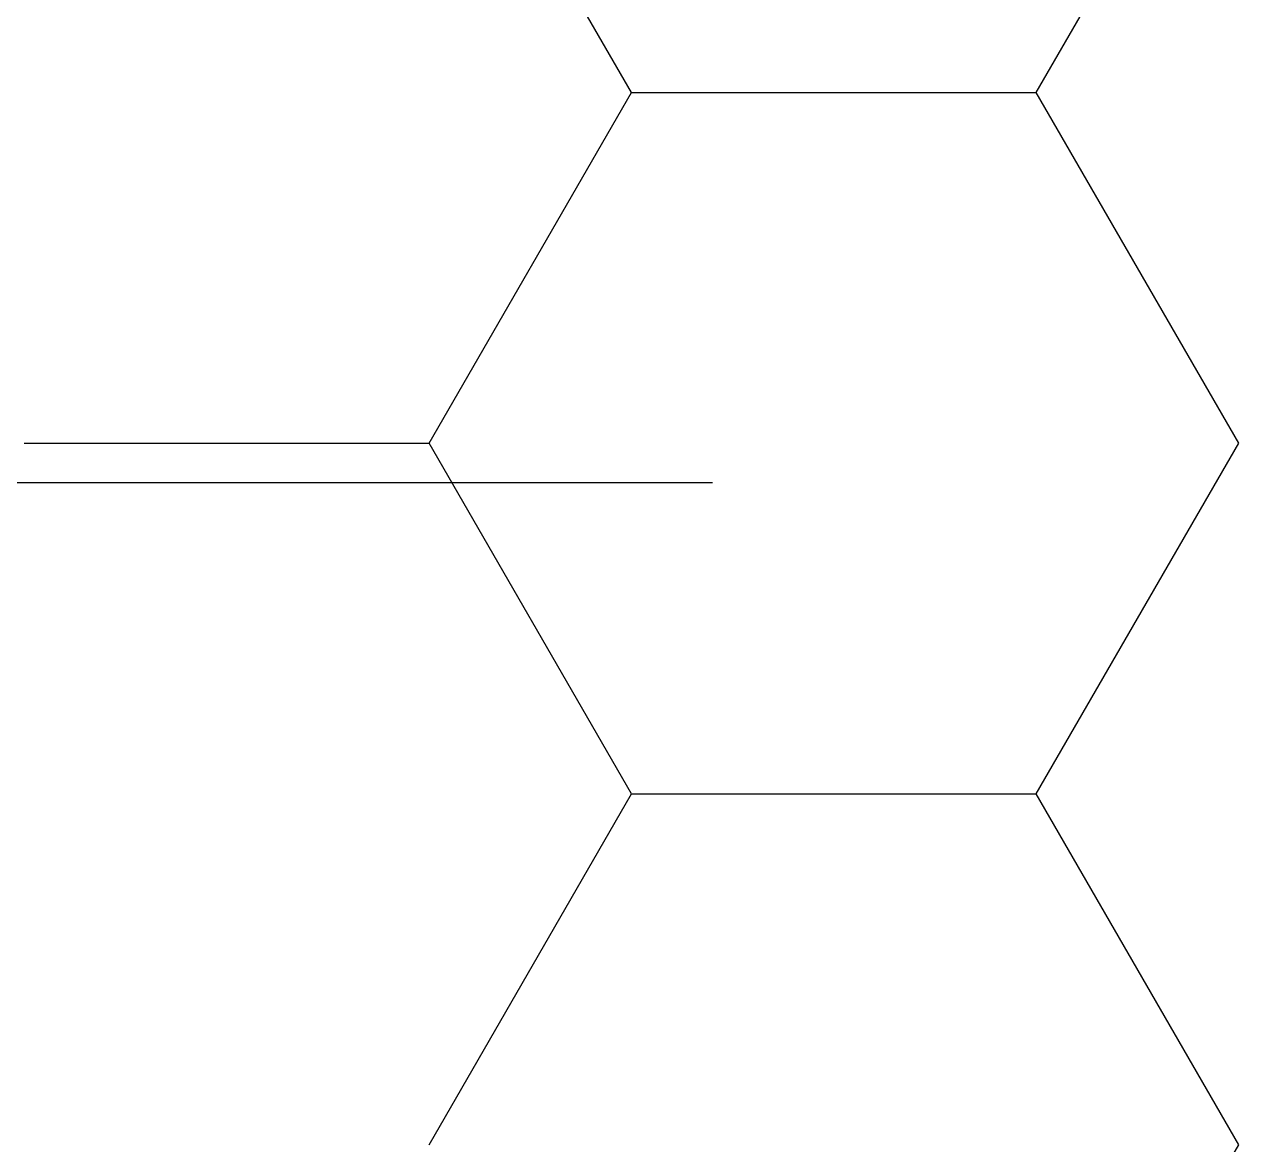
# Model space of a CAD drawing. Extents: x 0 to 21025, y 0 to 14850.
# Drawn here: x 6037.5 to 6112.5, y 5694.1 to 5763.3 of the extents above; entities that cross this region are included whole.
import ezdxf

# ---------------------------------------------------------------- set-up
doc = ezdxf.new("R2010")
doc.units = 0
doc.header["$LTSCALE"] = 175
doc.layers.get('0').update_dxf_attribs({"linetype": 'CONTINUOUS'})
doc.layers.add('BEMASSUNG', color=7, linetype='CONTINUOUS')
doc.layers.add('SCHRAFFUR', color=2, linetype='CONTINUOUS')

# ---------------------------------------------------------------- blocks, each defined once
blk = doc.blocks.new('*X38')
at = {"color": 0}
for p, q in [((6074.999969, 5759.068917), (6062.499969, 5780.719552)), ((6099.999991, 5759.06894), (6112.499991, 5780.719576)), ((6062.499991, 5737.418305), (6074.999991, 5759.06894)), ((6075, 5759.06891), (6100, 5759.06891)), ((6112.499969, 5737.418282), (6099.999969, 5759.068917)), ((6037.5, 5737.418275), (6062.5, 5737.418275)), ((6074.999969, 5715.767647), (6062.499969, 5737.418282)), ((6099.999991, 5715.76767), (6112.499991, 5737.418305)), ((6062.499991, 5694.117035), (6074.999991, 5715.76767)), ((6075, 5715.76764), (6100, 5715.76764)), ((6112.499969, 5694.117012), (6099.999969, 5715.767647)), ((6099.999991, 5672.4664), (6112.499991, 5694.117035))]:
    blk.add_line(p, q, dxfattribs=at)

msp = doc.modelspace()

# ---------------------------------------------------------------- linework, layer by layer
at = {"layer": 'BEMASSUNG'}
msp.add_lwpolyline([(4005, 5735), (6080, 5735)], dxfattribs=at)

# ---------------------------------------------------------------- block references
at = {"layer": 'SCHRAFFUR'}
msp.add_blockref('*X38', (0, 0), dxfattribs=at)

doc.saveas('drawing.dxf')
